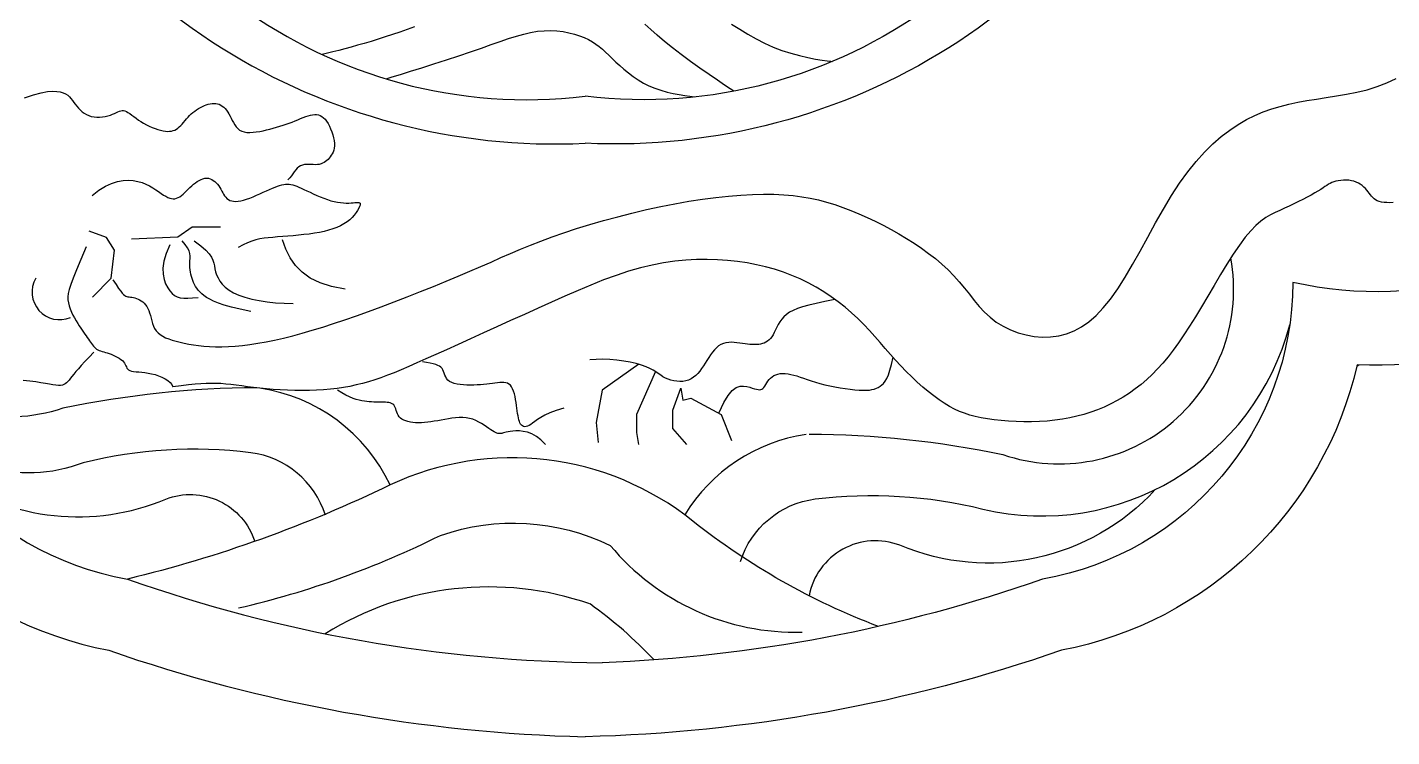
# Model space of a CAD drawing. Header units: millimetres. Extents: x -159346 to -157016, y -80163 to -78851.
# Drawn here: x -157272.36 to -157240.61, y -79042.22 to -79025.7 of the extents above; entities that cross this region are included whole.
import ezdxf

# ---------------------------------------------------------------- set-up
doc = ezdxf.new("R2010")
doc.units = ezdxf.units.MM
doc.header["$LTSCALE"] = 2
doc.header["$MEASUREMENT"] = 0
for name, color, linetype in [('3', 3, 'CONTINUOUS'), ('4', 4, 'CONTINUOUS'), ('7', 7, 'CONTINUOUS')]:
    doc.layers.add(name, color=color, linetype=linetype)

msp = doc.modelspace()

# ---------------------------------------------------------------- linework, layer by layer
at = {"layer": '3', "color": 0}
for points in [[(-157275.409, -79002.182, 0.275708), (-157282.879, -79002.257, 0.756539), (-157279.634, -79010.926, 0.543413), (-157273.522, -79019.519, 0.313806), (-157259.384, -79028.403, 0.30761)], [(-157243.358, -79002.182, -0.275708), (-157235.888, -79002.257, -0.756539), (-157239.133, -79010.926, -0.543413), (-157245.245, -79019.519, -0.313806), (-157259.384, -79028.403, -0.30761)], [(-157274.741, -79004.074, 0.277072), (-157282.018, -79003.536, 0.673636), (-157278.072, -79010.234, 0.639973), (-157271.891, -79018.235, 0.390981), (-157259.384, -79027.309, 0.387014)], [(-157244.026, -79004.074, -0.277072), (-157236.749, -79003.536, -0.673636), (-157240.695, -79010.234, -0.639973), (-157246.876, -79018.235, -0.390981), (-157259.384, -79027.309, -0.387014)], [(-157254.17, -79035.174, -0.050847), (-157249.659, -79035.651, 0.572434), (-157244.359, -79031.076)], [(-157255.768, -79038.139, -0.291123), (-157254.03, -79036.684, -0.091412), (-157250.129, -79036.918, 0.407686), (-157242.985, -79032.626)], [(-157267.025, -79034.096, 0.050847), (-157271.535, -79034.573, -0.296289), (-157275.577, -79033.54)], [(-157265.426, -79037.061, 0.291123), (-157267.165, -79035.606, 0.091412), (-157271.065, -79035.841, -0.339598), (-157275.177, -79034.635)], [(-157252.555, -79039.652, -0.077262), (-157256.873, -79037.202, 0.28564), (-157263.922, -79036.357, -0.05355), (-157270.029, -79038.549)], [(-157274.199, -79036.156, 0.257104), (-157269.139, -79036.686, -0.431039), (-157267.071, -79037.671)], [(-157246.116, -79036.465, -0.31715), (-157252.056, -79037.763, 0.46795), (-157254.172, -79038.937)], [(-157267.447, -79039.221, 0.05881), (-157262.747, -79037.531, -0.19929), (-157258.8, -79037.765, 0.229869), (-157254.335, -79039.784, 0.229869)]]:
    msp.add_lwpolyline(points, format="xyb", dxfattribs=at)
for points in [[(-157263.355, -79025.689), (-157263.527, -79025.753), (-157263.698, -79025.815), (-157263.868, -79025.873), (-157264.035, -79025.928), (-157264.2, -79025.981), (-157264.363, -79026.03), (-157264.522, -79026.077), (-157264.678, -79026.121), (-157264.829, -79026.163), (-157264.976, -79026.202), (-157265.117, -79026.239), (-157265.252, -79026.273), (-157265.381, -79026.306), (-157265.502, -79026.336)], [(-157264.015, -79026.901), (-157263.875, -79026.859), (-157263.683, -79026.799), (-157263.45, -79026.727), (-157263.186, -79026.644), (-157262.903, -79026.555), (-157262.611, -79026.461), (-157262.323, -79026.367), (-157262.048, -79026.274), (-157261.797, -79026.187), (-157261.567, -79026.105), (-157261.357, -79026.031), (-157261.163, -79025.965), (-157260.983, -79025.907), (-157260.813, -79025.859), (-157260.651, -79025.822), (-157260.493, -79025.796), (-157260.339, -79025.782), (-157260.187, -79025.78), (-157260.039, -79025.787), (-157259.897, -79025.804), (-157259.761, -79025.829), (-157259.633, -79025.861), (-157259.513, -79025.899), (-157259.404, -79025.941), (-157259.305, -79025.988), (-157259.215, -79026.038), (-157259.133, -79026.092), (-157259.055, -79026.151), (-157258.98, -79026.213), (-157258.905, -79026.281), (-157258.829, -79026.353), (-157258.75, -79026.429), (-157258.666, -79026.511), (-157258.575, -79026.595), (-157258.479, -79026.681), (-157258.376, -79026.766), (-157258.267, -79026.849), (-157258.151, -79026.928), (-157258.028, -79027.001), (-157257.898, -79027.066), (-157257.761, -79027.122), (-157257.62, -79027.169), (-157257.477, -79027.209), (-157257.335, -79027.241), (-157257.197, -79027.268), (-157257.066, -79027.29), (-157256.945, -79027.308), (-157256.837, -79027.323)], [(-157255.924, -79027.189), (-157256.008, -79027.134), (-157256.138, -79027.047), (-157256.305, -79026.935), (-157256.499, -79026.802), (-157256.71, -79026.655), (-157256.929, -79026.499), (-157257.145, -79026.339), (-157257.35, -79026.182), (-157257.536, -79026.031), (-157257.703, -79025.888), (-157257.856, -79025.753), (-157257.997, -79025.626)], [(-157255.973, -79025.629), (-157255.785, -79025.749), (-157255.594, -79025.864), (-157255.401, -79025.972), (-157255.205, -79026.072), (-157255.005, -79026.162), (-157254.802, -79026.241), (-157254.595, -79026.308), (-157254.391, -79026.363), (-157254.198, -79026.407), (-157254.021, -79026.442), (-157253.869, -79026.467), (-157253.749, -79026.484), (-157253.667, -79026.494), (-157253.632, -79026.498)], [(-157272.432, -79027.341), (-157272.22, -79027.273), (-157272.043, -79027.228), (-157271.897, -79027.201), (-157271.777, -79027.191), (-157271.678, -79027.194), (-157271.597, -79027.207), (-157271.529, -79027.227), (-157271.472, -79027.254), (-157271.424, -79027.286), (-157271.383, -79027.323), (-157271.347, -79027.363), (-157271.313, -79027.405), (-157271.281, -79027.45), (-157271.248, -79027.495), (-157271.213, -79027.54), (-157271.174, -79027.585), (-157271.132, -79027.627), (-157271.088, -79027.667), (-157271.039, -79027.703), (-157270.988, -79027.734), (-157270.933, -79027.759), (-157270.874, -79027.778), (-157270.811, -79027.79), (-157270.747, -79027.794), (-157270.681, -79027.793), (-157270.615, -79027.787), (-157270.55, -79027.776), (-157270.488, -79027.762), (-157270.43, -79027.746), (-157270.378, -79027.728), (-157270.332, -79027.708), (-157270.291, -79027.689), (-157270.255, -79027.672), (-157270.221, -79027.657), (-157270.19, -79027.646), (-157270.159, -79027.639), (-157270.128, -79027.639), (-157270.095, -79027.647), (-157270.059, -79027.662), (-157270.021, -79027.685), (-157269.979, -79027.713), (-157269.934, -79027.746), (-157269.886, -79027.783), (-157269.834, -79027.821), (-157269.779, -79027.861), (-157269.72, -79027.899), (-157269.658, -79027.936), (-157269.593, -79027.971), (-157269.526, -79028.003), (-157269.459, -79028.032), (-157269.392, -79028.058), (-157269.326, -79028.08), (-157269.263, -79028.098), (-157269.204, -79028.112), (-157269.15, -79028.121), (-157269.099, -79028.125), (-157269.053, -79028.124), (-157269.01, -79028.119), (-157268.969, -79028.109), (-157268.931, -79028.095), (-157268.895, -79028.075), (-157268.86, -79028.051), (-157268.827, -79028.022), (-157268.793, -79027.99), (-157268.761, -79027.954), (-157268.728, -79027.916), (-157268.694, -79027.876), (-157268.66, -79027.836), (-157268.624, -79027.797), (-157268.587, -79027.758), (-157268.548, -79027.721), (-157268.508, -79027.686), (-157268.466, -79027.653), (-157268.423, -79027.623), (-157268.379, -79027.594), (-157268.334, -79027.569), (-157268.289, -79027.546), (-157268.243, -79027.525), (-157268.198, -79027.508), (-157268.152, -79027.494), (-157268.108, -79027.483), (-157268.064, -79027.476), (-157268.02, -79027.474), (-157267.979, -79027.476), (-157267.938, -79027.483), (-157267.899, -79027.495), (-157267.862, -79027.513), (-157267.827, -79027.536), (-157267.793, -79027.565), (-157267.761, -79027.597), (-157267.731, -79027.635), (-157267.701, -79027.676), (-157267.673, -79027.72), (-157267.646, -79027.768), (-157267.62, -79027.818), (-157267.594, -79027.87), (-157267.566, -79027.922), (-157267.536, -79027.971), (-157267.503, -79028.018), (-157267.466, -79028.059), (-157267.423, -79028.094), (-157267.373, -79028.122), (-157267.316, -79028.14), (-157267.253, -79028.15), (-157267.184, -79028.152), (-157267.111, -79028.148), (-157267.035, -79028.139), (-157266.956, -79028.126), (-157266.876, -79028.11), (-157266.796, -79028.091), (-157266.717, -79028.072), (-157266.639, -79028.052), (-157266.562, -79028.03), (-157266.486, -79028.008), (-157266.412, -79027.985), (-157266.34, -79027.961), (-157266.269, -79027.936), (-157266.199, -79027.909), (-157266.132, -79027.883), (-157266.067, -79027.856), (-157266.004, -79027.829), (-157265.943, -79027.805), (-157265.884, -79027.782), (-157265.828, -79027.763), (-157265.775, -79027.748), (-157265.724, -79027.738), (-157265.676, -79027.733), (-157265.631, -79027.734), (-157265.588, -79027.742), (-157265.547, -79027.757), (-157265.508, -79027.778), (-157265.471, -79027.807), (-157265.435, -79027.844), (-157265.4, -79027.889), (-157265.366, -79027.942), (-157265.335, -79028.002), (-157265.305, -79028.067), (-157265.279, -79028.136), (-157265.256, -79028.205), (-157265.238, -79028.274), (-157265.225, -79028.342), (-157265.218, -79028.405), (-157265.217, -79028.463), (-157265.223, -79028.515), (-157265.233, -79028.563), (-157265.248, -79028.607), (-157265.267, -79028.647), (-157265.289, -79028.683), (-157265.313, -79028.717), (-157265.339, -79028.748), (-157265.366, -79028.778), (-157265.395, -79028.805), (-157265.425, -79028.829), (-157265.457, -79028.851), (-157265.491, -79028.869), (-157265.529, -79028.883), (-157265.569, -79028.894), (-157265.613, -79028.9), (-157265.66, -79028.902), (-157265.71, -79028.9), (-157265.761, -79028.898), (-157265.814, -79028.896), (-157265.865, -79028.896), (-157265.916, -79028.899), (-157265.963, -79028.909), (-157266.007, -79028.925), (-157266.047, -79028.95), (-157266.083, -79028.983), (-157266.117, -79029.022), (-157266.15, -79029.065), (-157266.184, -79029.111), (-157266.219, -79029.159), (-157266.258, -79029.207), (-157266.301, -79029.254)], [(-157270.373, -79031.583), (-157270.298, -79031.694), (-157270.239, -79031.78), (-157270.191, -79031.845), (-157270.153, -79031.892), (-157270.123, -79031.925), (-157270.097, -79031.946), (-157270.073, -79031.96), (-157270.049, -79031.968), (-157270.022, -79031.974), (-157269.993, -79031.979), (-157269.962, -79031.984), (-157269.929, -79031.989), (-157269.895, -79031.996), (-157269.859, -79032.004), (-157269.823, -79032.015), (-157269.786, -79032.029), (-157269.75, -79032.047), (-157269.714, -79032.069), (-157269.678, -79032.096), (-157269.645, -79032.127), (-157269.613, -79032.162), (-157269.584, -79032.202), (-157269.558, -79032.247), (-157269.536, -79032.297), (-157269.517, -79032.352), (-157269.5, -79032.411), (-157269.485, -79032.472), (-157269.469, -79032.535), (-157269.45, -79032.597), (-157269.428, -79032.657), (-157269.4, -79032.714), (-157269.365, -79032.767), (-157269.322, -79032.815), (-157269.27, -79032.857), (-157269.211, -79032.895), (-157269.144, -79032.929), (-157269.07, -79032.959), (-157268.989, -79032.987), (-157268.902, -79033.012), (-157268.809, -79033.036), (-157268.71, -79033.058), (-157268.605, -79033.079), (-157268.493, -79033.097), (-157268.376, -79033.113), (-157268.252, -79033.125), (-157268.121, -79033.134), (-157267.983, -79033.139), (-157267.838, -79033.14), (-157267.685, -79033.135), (-157267.525, -79033.124), (-157267.357, -79033.109), (-157267.182, -79033.087), (-157266.999, -79033.059), (-157266.808, -79033.025), (-157266.609, -79032.985), (-157266.402, -79032.938), (-157266.187, -79032.884), (-157265.964, -79032.824), (-157265.732, -79032.756), (-157265.49, -79032.682), (-157265.239, -79032.601), (-157264.978, -79032.512), (-157264.706, -79032.418), (-157264.423, -79032.316), (-157264.129, -79032.207), (-157263.828, -79032.093), (-157263.522, -79031.976), (-157263.217, -79031.856), (-157262.914, -79031.735), (-157262.619, -79031.615), (-157262.335, -79031.497), (-157262.065, -79031.382), (-157261.812, -79031.272), (-157261.573, -79031.167), (-157261.343, -79031.065), (-157261.116, -79030.966), (-157260.889, -79030.869), (-157260.655, -79030.774), (-157260.412, -79030.678), (-157260.153, -79030.583), (-157259.876, -79030.486), (-157259.581, -79030.39), (-157259.272, -79030.294), (-157258.953, -79030.201), (-157258.625, -79030.112), (-157258.293, -79030.027), (-157257.958, -79029.947), (-157257.624, -79029.875), (-157257.294, -79029.81), (-157256.97, -79029.754), (-157256.653, -79029.705), (-157256.344, -79029.665), (-157256.046, -79029.633), (-157255.76, -79029.61), (-157255.487, -79029.595), (-157255.23, -79029.588), (-157254.988, -79029.59), (-157254.761, -79029.6), (-157254.545, -79029.619), (-157254.34, -79029.646), (-157254.143, -79029.68), (-157253.951, -79029.723), (-157253.763, -79029.773), (-157253.575, -79029.83), (-157253.388, -79029.895), (-157253.199, -79029.967), (-157253.011, -79030.045), (-157252.822, -79030.129), (-157252.635, -79030.218), (-157252.449, -79030.312), (-157252.265, -79030.411), (-157252.083, -79030.514), (-157251.903, -79030.621), (-157251.728, -79030.732), (-157251.557, -79030.847), (-157251.391, -79030.966), (-157251.232, -79031.089), (-157251.08, -79031.217), (-157250.936, -79031.35), (-157250.801, -79031.487), (-157250.676, -79031.629), (-157250.557, -79031.773), (-157250.442, -79031.918), (-157250.328, -79032.061), (-157250.211, -79032.2), (-157250.089, -79032.331), (-157249.958, -79032.454), (-157249.815, -79032.565), (-157249.658, -79032.663), (-157249.488, -79032.746), (-157249.309, -79032.814), (-157249.123, -79032.865), (-157248.933, -79032.898), (-157248.741, -79032.914), (-157248.55, -79032.909), (-157248.362, -79032.885), (-157248.18, -79032.839), (-157248.003, -79032.77), (-157247.831, -79032.678), (-157247.661, -79032.559), (-157247.493, -79032.412), (-157247.326, -79032.237), (-157247.158, -79032.031), (-157246.989, -79031.793), (-157246.818, -79031.523), (-157246.644, -79031.227), (-157246.468, -79030.912), (-157246.29, -79030.587), (-157246.108, -79030.258), (-157245.925, -79029.934), (-157245.739, -79029.622), (-157245.55, -79029.33), (-157245.359, -79029.064), (-157245.166, -79028.824), (-157244.971, -79028.608), (-157244.775, -79028.416), (-157244.579, -79028.246), (-157244.382, -79028.096), (-157244.186, -79027.965), (-157243.991, -79027.852), (-157243.796, -79027.755), (-157243.602, -79027.672), (-157243.406, -79027.602), (-157243.208, -79027.543), (-157243.006, -79027.492), (-157242.799, -79027.448), (-157242.585, -79027.409), (-157242.365, -79027.373), (-157242.136, -79027.338), (-157241.901, -79027.302), (-157241.663, -79027.261), (-157241.423, -79027.213), (-157241.186, -79027.155), (-157240.953, -79027.084), (-157240.728, -79026.998), (-157240.512, -79026.894)], [(-157270.854, -79029.618), (-157270.697, -79029.496), (-157270.547, -79029.404), (-157270.403, -79029.336), (-157270.265, -79029.292), (-157270.135, -79029.268), (-157270.013, -79029.262), (-157269.898, -79029.269), (-157269.791, -79029.289), (-157269.693, -79029.318), (-157269.603, -79029.354), (-157269.52, -79029.395), (-157269.443, -79029.439), (-157269.373, -79029.484), (-157269.309, -79029.529), (-157269.249, -79029.57), (-157269.194, -79029.608), (-157269.143, -79029.638), (-157269.095, -79029.662), (-157269.05, -79029.68), (-157269.007, -79029.691), (-157268.966, -79029.695), (-157268.927, -79029.693), (-157268.888, -79029.684), (-157268.85, -79029.668), (-157268.812, -79029.646), (-157268.774, -79029.618), (-157268.736, -79029.586), (-157268.697, -79029.551), (-157268.658, -79029.513), (-157268.618, -79029.473), (-157268.578, -79029.434), (-157268.537, -79029.395), (-157268.494, -79029.358), (-157268.452, -79029.324), (-157268.408, -79029.293), (-157268.365, -79029.266), (-157268.321, -79029.244), (-157268.278, -79029.228), (-157268.235, -79029.217), (-157268.193, -79029.213), (-157268.151, -79029.217), (-157268.111, -79029.228), (-157268.073, -79029.244), (-157268.036, -79029.266), (-157268.001, -79029.293), (-157267.968, -79029.324), (-157267.937, -79029.358), (-157267.909, -79029.395), (-157267.884, -79029.434), (-157267.861, -79029.474), (-157267.839, -79029.514), (-157267.817, -79029.553), (-157267.795, -79029.591), (-157267.771, -79029.627), (-157267.746, -79029.66), (-157267.717, -79029.688), (-157267.685, -79029.713), (-157267.648, -79029.732), (-157267.608, -79029.746), (-157267.563, -79029.754), (-157267.513, -79029.757), (-157267.458, -79029.754), (-157267.398, -79029.745), (-157267.333, -79029.729), (-157267.262, -79029.707), (-157267.186, -79029.679), (-157267.108, -79029.648), (-157267.029, -79029.614), (-157266.95, -79029.578), (-157266.872, -79029.543), (-157266.796, -79029.508), (-157266.725, -79029.476), (-157266.66, -79029.448), (-157266.599, -79029.423), (-157266.544, -79029.402), (-157266.492, -79029.385), (-157266.443, -79029.372), (-157266.397, -79029.362), (-157266.353, -79029.357), (-157266.311, -79029.355), (-157266.269, -79029.357), (-157266.228, -79029.362), (-157266.185, -79029.372), (-157266.141, -79029.385), (-157266.094, -79029.402), (-157266.043, -79029.423), (-157265.988, -79029.448), (-157265.926, -79029.476), (-157265.859, -79029.508), (-157265.785, -79029.543), (-157265.708, -79029.579), (-157265.628, -79029.615), (-157265.545, -79029.65), (-157265.462, -79029.684), (-157265.38, -79029.714), (-157265.299, -79029.739), (-157265.221, -79029.759), (-157265.146, -79029.774), (-157265.074, -79029.784), (-157265.007, -79029.791), (-157264.943, -79029.794), (-157264.885, -79029.794), (-157264.831, -79029.793), (-157264.783, -79029.789), (-157264.74, -79029.785), (-157264.703, -79029.782), (-157264.673, -79029.78), (-157264.649, -79029.781), (-157264.631, -79029.786), (-157264.621, -79029.797), (-157264.617, -79029.814), (-157264.621, -79029.84), (-157264.632, -79029.875), (-157264.651, -79029.917), (-157264.678, -79029.966), (-157264.712, -79030.018), (-157264.754, -79030.073), (-157264.803, -79030.129), (-157264.86, -79030.183), (-157264.924, -79030.234), (-157264.997, -79030.281), (-157265.076, -79030.324), (-157265.162, -79030.362), (-157265.255, -79030.396), (-157265.353, -79030.426), (-157265.458, -79030.453), (-157265.568, -79030.477), (-157265.683, -79030.497), (-157265.803, -79030.515), (-157265.926, -79030.53), (-157266.051, -79030.543), (-157266.176, -79030.555), (-157266.3, -79030.565), (-157266.421, -79030.574), (-157266.538, -79030.584), (-157266.65, -79030.593), (-157266.755, -79030.603), (-157266.854, -79030.615), (-157266.951, -79030.631), (-157267.046, -79030.653), (-157267.142, -79030.682), (-157267.241, -79030.72), (-157267.344, -79030.769), (-157267.454, -79030.831)], [(-157240.582, -79029.785), (-157240.656, -79029.786), (-157240.725, -79029.785), (-157240.79, -79029.78), (-157240.85, -79029.772), (-157240.903, -79029.759), (-157240.949, -79029.741), (-157240.988, -79029.72), (-157241.023, -79029.694), (-157241.054, -79029.666), (-157241.082, -79029.635), (-157241.109, -79029.601), (-157241.136, -79029.566), (-157241.164, -79029.53), (-157241.194, -79029.493), (-157241.227, -79029.457), (-157241.262, -79029.422), (-157241.301, -79029.388), (-157241.344, -79029.357), (-157241.389, -79029.329), (-157241.439, -79029.306), (-157241.493, -79029.287), (-157241.551, -79029.274), (-157241.611, -79029.265), (-157241.674, -79029.262), (-157241.736, -79029.263), (-157241.798, -79029.268), (-157241.857, -79029.276), (-157241.912, -79029.287), (-157241.962, -79029.301), (-157242.007, -79029.317), (-157242.047, -79029.336), (-157242.085, -79029.357), (-157242.124, -79029.382), (-157242.166, -79029.409), (-157242.212, -79029.441), (-157242.266, -79029.476), (-157242.329, -79029.516), (-157242.403, -79029.56), (-157242.488, -79029.607), (-157242.581, -79029.657), (-157242.68, -79029.709), (-157242.785, -79029.762), (-157242.892, -79029.815), (-157243.002, -79029.867), (-157243.111, -79029.916), (-157243.218, -79029.964), (-157243.325, -79030.013), (-157243.433, -79030.068), (-157243.543, -79030.134), (-157243.655, -79030.214), (-157243.772, -79030.314), (-157243.894, -79030.438), (-157244.023, -79030.591), (-157244.159, -79030.775), (-157244.301, -79030.985), (-157244.448, -79031.216), (-157244.597, -79031.46), (-157244.747, -79031.711), (-157244.896, -79031.963), (-157245.041, -79032.21), (-157245.182, -79032.445), (-157245.317, -79032.662), (-157245.447, -79032.862), (-157245.572, -79033.047), (-157245.695, -79033.217), (-157245.817, -79033.375), (-157245.938, -79033.521), (-157246.06, -79033.657), (-157246.185, -79033.784), (-157246.313, -79033.903), (-157246.445, -79034.016), (-157246.58, -79034.121), (-157246.718, -79034.219), (-157246.86, -79034.31), (-157247.005, -79034.395), (-157247.153, -79034.472), (-157247.305, -79034.543), (-157247.459, -79034.607), (-157247.616, -79034.665), (-157247.777, -79034.716), (-157247.94, -79034.76), (-157248.107, -79034.798), (-157248.277, -79034.829), (-157248.451, -79034.853), (-157248.628, -79034.871), (-157248.809, -79034.883), (-157248.992, -79034.888), (-157249.174, -79034.888), (-157249.355, -79034.882), (-157249.532, -79034.872), (-157249.703, -79034.857), (-157249.868, -79034.839), (-157250.023, -79034.817), (-157250.167, -79034.792), (-157250.303, -79034.763), (-157250.431, -79034.729), (-157250.553, -79034.69), (-157250.672, -79034.644), (-157250.789, -79034.59), (-157250.906, -79034.528), (-157251.025, -79034.457), (-157251.147, -79034.375), (-157251.272, -79034.285), (-157251.399, -79034.185), (-157251.527, -79034.078), (-157251.656, -79033.964), (-157251.784, -79033.844), (-157251.911, -79033.718), (-157252.035, -79033.588), (-157252.158, -79033.455), (-157252.278, -79033.318), (-157252.398, -79033.179), (-157252.519, -79033.04), (-157252.642, -79032.899), (-157252.769, -79032.76), (-157252.9, -79032.621), (-157253.038, -79032.485), (-157253.183, -79032.352), (-157253.334, -79032.222), (-157253.493, -79032.097), (-157253.658, -79031.976), (-157253.829, -79031.862), (-157254.006, -79031.754), (-157254.189, -79031.654), (-157254.377, -79031.562), (-157254.571, -79031.478), (-157254.769, -79031.403), (-157254.973, -79031.337), (-157255.182, -79031.279), (-157255.396, -79031.23), (-157255.615, -79031.189), (-157255.84, -79031.156), (-157256.069, -79031.131), (-157256.304, -79031.115), (-157256.544, -79031.108), (-157256.789, -79031.11), (-157257.039, -79031.124), (-157257.295, -79031.149), (-157257.557, -79031.186), (-157257.824, -79031.238), (-157258.098, -79031.304), (-157258.377, -79031.384), (-157258.661, -79031.479), (-157258.952, -79031.585), (-157259.247, -79031.703), (-157259.548, -79031.828), (-157259.853, -79031.962), (-157260.164, -79032.1), (-157260.479, -79032.242), (-157260.797, -79032.387), (-157261.117, -79032.532), (-157261.434, -79032.676), (-157261.746, -79032.818), (-157262.047, -79032.954), (-157262.336, -79033.085), (-157262.608, -79033.208), (-157262.86, -79033.322), (-157263.089, -79033.425), (-157263.298, -79033.518), (-157263.489, -79033.602), (-157263.665, -79033.677), (-157263.829, -79033.745), (-157263.984, -79033.805), (-157264.133, -79033.86), (-157264.277, -79033.909), (-157264.421, -79033.954), (-157264.565, -79033.994), (-157264.709, -79034.03), (-157264.855, -79034.062), (-157265.003, -79034.089), (-157265.154, -79034.112), (-157265.309, -79034.13), (-157265.468, -79034.144), (-157265.632, -79034.153), (-157265.799, -79034.159), (-157265.969, -79034.16), (-157266.139, -79034.158), (-157266.309, -79034.153), (-157266.477, -79034.145), (-157266.641, -79034.134), (-157266.799, -79034.12), (-157266.952, -79034.105), (-157267.098, -79034.088), (-157267.238, -79034.07), (-157267.373, -79034.052), (-157267.502, -79034.036), (-157267.626, -79034.021), (-157267.745, -79034.008), (-157267.861, -79033.999), (-157267.972, -79033.994), (-157268.084, -79033.992), (-157268.2, -79033.995), (-157268.324, -79034.002), (-157268.459, -79034.014), (-157268.611, -79034.029), (-157268.784, -79034.049), (-157268.98, -79034.073)], [(-157269.937, -79030.629), (-157268.857, -79030.583), (-157268.528, -79030.348), (-157267.87, -79030.348)], [(-157270.849, -79031.986), (-157270.409, -79031.547), (-157270.336, -79030.888), (-157270.519, -79030.595), (-157270.922, -79030.448)], [(-157267.165, -79032.32), (-157267.408, -79032.268), (-157267.611, -79032.218), (-157267.78, -79032.17), (-157267.918, -79032.123), (-157268.029, -79032.078), (-157268.12, -79032.034), (-157268.193, -79031.991), (-157268.253, -79031.948), (-157268.305, -79031.906), (-157268.35, -79031.863), (-157268.388, -79031.821), (-157268.421, -79031.778), (-157268.449, -79031.735), (-157268.473, -79031.691), (-157268.493, -79031.646), (-157268.512, -79031.6), (-157268.529, -79031.552), (-157268.544, -79031.503), (-157268.557, -79031.453), (-157268.568, -79031.402), (-157268.576, -79031.35), (-157268.581, -79031.298), (-157268.584, -79031.246), (-157268.582, -79031.193), (-157268.578, -79031.14), (-157268.574, -79031.086), (-157268.574, -79031.029), (-157268.581, -79030.97), (-157268.6, -79030.906), (-157268.634, -79030.836), (-157268.687, -79030.76), (-157268.763, -79030.676)], [(-157268.481, -79030.676), (-157268.326, -79030.791), (-157268.212, -79030.891), (-157268.131, -79030.979), (-157268.077, -79031.057), (-157268.043, -79031.128), (-157268.023, -79031.195), (-157268.01, -79031.26), (-157267.999, -79031.326), (-157267.983, -79031.395), (-157267.959, -79031.467), (-157267.926, -79031.539), (-157267.883, -79031.612), (-157267.827, -79031.684), (-157267.756, -79031.754), (-157267.669, -79031.82), (-157267.564, -79031.881), (-157267.44, -79031.937), (-157267.298, -79031.987), (-157267.14, -79032.029), (-157266.968, -79032.065), (-157266.784, -79032.094), (-157266.589, -79032.115), (-157266.387, -79032.127), (-157266.178, -79032.132)], [(-157264.965, -79031.801), (-157265.282, -79031.741), (-157265.551, -79031.655), (-157265.778, -79031.543), (-157265.967, -79031.407), (-157266.121, -79031.248), (-157266.246, -79031.067), (-157266.344, -79030.867), (-157266.422, -79030.649)], [(-157270.996, -79030.815), (-157271.12, -79031.112), (-157271.219, -79031.351), (-157271.295, -79031.541), (-157271.351, -79031.689), (-157271.388, -79031.805), (-157271.411, -79031.897), (-157271.419, -79031.974), (-157271.417, -79032.044), (-157271.406, -79032.115), (-157271.388, -79032.187), (-157271.363, -79032.259), (-157271.334, -79032.331), (-157271.301, -79032.401), (-157271.265, -79032.469), (-157271.228, -79032.535), (-157271.191, -79032.596), (-157271.155, -79032.654), (-157271.12, -79032.707), (-157271.087, -79032.756), (-157271.054, -79032.802), (-157271.024, -79032.846), (-157270.994, -79032.886), (-157270.967, -79032.925), (-157270.941, -79032.963), (-157270.916, -79032.999), (-157270.893, -79033.033), (-157270.871, -79033.066), (-157270.848, -79033.097), (-157270.826, -79033.125), (-157270.802, -79033.151), (-157270.778, -79033.174), (-157270.751, -79033.194), (-157270.723, -79033.211), (-157270.692, -79033.225), (-157270.659, -79033.237), (-157270.623, -79033.249), (-157270.585, -79033.259), (-157270.545, -79033.271), (-157270.503, -79033.283), (-157270.458, -79033.298), (-157270.411, -79033.316), (-157270.364, -79033.336), (-157270.316, -79033.358), (-157270.27, -79033.382), (-157270.226, -79033.408), (-157270.186, -79033.435), (-157270.151, -79033.464), (-157270.122, -79033.493), (-157270.1, -79033.523), (-157270.084, -79033.553), (-157270.07, -79033.582), (-157270.058, -79033.61), (-157270.044, -79033.636), (-157270.028, -79033.659), (-157270.005, -79033.679), (-157269.976, -79033.695), (-157269.936, -79033.706), (-157269.889, -79033.715), (-157269.833, -79033.721), (-157269.771, -79033.727), (-157269.702, -79033.733), (-157269.629, -79033.741), (-157269.552, -79033.752), (-157269.472, -79033.768), (-157269.39, -79033.789), (-157269.308, -79033.816), (-157269.23, -79033.847), (-157269.158, -79033.884), (-157269.094, -79033.925), (-157269.042, -79033.971), (-157269.003, -79034.02), (-157268.98, -79034.073)], [(-157269.045, -79030.77), (-157269.131, -79030.971), (-157269.183, -79031.15), (-157269.206, -79031.309), (-157269.203, -79031.45), (-157269.181, -79031.572), (-157269.144, -79031.676), (-157269.097, -79031.765), (-157269.045, -79031.838), (-157268.991, -79031.897), (-157268.935, -79031.943), (-157268.874, -79031.976), (-157268.804, -79031.998), (-157268.723, -79032.01), (-157268.628, -79032.012), (-157268.517, -79032.005), (-157268.387, -79031.991)], [(-157253.575, -79032.037), (-157253.808, -79032.087), (-157254.007, -79032.132), (-157254.177, -79032.174), (-157254.321, -79032.213), (-157254.441, -79032.253), (-157254.542, -79032.294), (-157254.625, -79032.338), (-157254.696, -79032.386), (-157254.755, -79032.44), (-157254.806, -79032.499), (-157254.85, -79032.561), (-157254.888, -79032.624), (-157254.921, -79032.687), (-157254.951, -79032.749), (-157254.98, -79032.807), (-157255.009, -79032.859), (-157255.039, -79032.906), (-157255.071, -79032.946), (-157255.104, -79032.981), (-157255.139, -79033.01), (-157255.176, -79033.034), (-157255.215, -79033.053), (-157255.256, -79033.068), (-157255.299, -79033.079), (-157255.344, -79033.086), (-157255.391, -79033.089), (-157255.441, -79033.09), (-157255.493, -79033.088), (-157255.547, -79033.084), (-157255.603, -79033.079), (-157255.661, -79033.071), (-157255.722, -79033.063), (-157255.784, -79033.054), (-157255.849, -79033.046), (-157255.913, -79033.039), (-157255.978, -79033.036), (-157256.042, -79033.038), (-157256.105, -79033.046), (-157256.166, -79033.062), (-157256.223, -79033.086), (-157256.277, -79033.121), (-157256.328, -79033.164), (-157256.376, -79033.214), (-157256.422, -79033.27), (-157256.466, -79033.331), (-157256.508, -79033.394), (-157256.55, -79033.459), (-157256.591, -79033.525), (-157256.632, -79033.588), (-157256.674, -79033.649), (-157256.717, -79033.707), (-157256.762, -79033.761), (-157256.81, -79033.81), (-157256.861, -79033.852), (-157256.916, -79033.888), (-157256.975, -79033.916), (-157257.039, -79033.935), (-157257.107, -79033.946), (-157257.177, -79033.949), (-157257.248, -79033.945), (-157257.319, -79033.935), (-157257.388, -79033.918), (-157257.454, -79033.896), (-157257.515, -79033.869), (-157257.572, -79033.837), (-157257.625, -79033.802), (-157257.68, -79033.765), (-157257.738, -79033.726), (-157257.803, -79033.685), (-157257.878, -79033.645), (-157257.966, -79033.605), (-157258.071, -79033.568), (-157258.195, -79033.532), (-157258.335, -79033.501), (-157258.486, -79033.474), (-157258.644, -79033.453), (-157258.806, -79033.438), (-157258.967, -79033.432), (-157259.123, -79033.434), (-157259.27, -79033.446)], [(-157270.812, -79033.268), (-157270.927, -79033.384), (-157271.025, -79033.486), (-157271.107, -79033.575), (-157271.176, -79033.652), (-157271.234, -79033.72), (-157271.283, -79033.779), (-157271.324, -79033.83), (-157271.359, -79033.875), (-157271.391, -79033.915), (-157271.42, -79033.95), (-157271.449, -79033.979), (-157271.479, -79034.003), (-157271.511, -79034.022), (-157271.548, -79034.035), (-157271.59, -79034.042), (-157271.64, -79034.043), (-157271.699, -79034.037), (-157271.767, -79034.027), (-157271.847, -79034.013), (-157271.94, -79033.996), (-157272.046, -79033.978), (-157272.168, -79033.959), (-157272.306, -79033.942), (-157272.462, -79033.927)], [(-157259.881, -79034.573), (-157260.058, -79034.627), (-157260.203, -79034.681), (-157260.322, -79034.735), (-157260.417, -79034.788), (-157260.494, -79034.837), (-157260.555, -79034.882), (-157260.605, -79034.921), (-157260.648, -79034.952), (-157260.688, -79034.976), (-157260.725, -79034.992), (-157260.758, -79035), (-157260.789, -79035.001), (-157260.817, -79034.995), (-157260.842, -79034.983), (-157260.864, -79034.965), (-157260.883, -79034.941), (-157260.9, -79034.912), (-157260.913, -79034.878), (-157260.925, -79034.839), (-157260.935, -79034.795), (-157260.944, -79034.746), (-157260.953, -79034.693), (-157260.961, -79034.635), (-157260.969, -79034.573), (-157260.979, -79034.507), (-157260.989, -79034.438), (-157261.001, -79034.368), (-157261.014, -79034.299), (-157261.03, -79034.233), (-157261.049, -79034.172), (-157261.07, -79034.118), (-157261.095, -79034.072), (-157261.123, -79034.036), (-157261.155, -79034.009), (-157261.191, -79033.99), (-157261.23, -79033.978), (-157261.273, -79033.972), (-157261.319, -79033.971), (-157261.37, -79033.973), (-157261.424, -79033.978), (-157261.481, -79033.985), (-157261.542, -79033.992), (-157261.607, -79034), (-157261.674, -79034.009), (-157261.745, -79034.016), (-157261.818, -79034.023), (-157261.894, -79034.029), (-157261.972, -79034.033), (-157262.052, -79034.035), (-157262.133, -79034.034), (-157262.212, -79034.03), (-157262.289, -79034.022), (-157262.362, -79034.011), (-157262.428, -79033.995), (-157262.487, -79033.974), (-157262.536, -79033.947), (-157262.575, -79033.915), (-157262.605, -79033.879), (-157262.628, -79033.839), (-157262.646, -79033.798), (-157262.662, -79033.757), (-157262.676, -79033.717), (-157262.692, -79033.679), (-157262.712, -79033.646), (-157262.737, -79033.618), (-157262.769, -79033.594), (-157262.809, -79033.574), (-157262.858, -79033.556), (-157262.917, -79033.54), (-157262.988, -79033.525), (-157263.072, -79033.51), (-157263.17, -79033.493)], [(-157258.135, -79033.549), (-157258.988, -79034.15), (-157259.129, -79034.902), (-157259.082, -79035.371)], [(-157256.262, -79034.667), (-157256.158, -79034.438), (-157256.056, -79034.272), (-157255.958, -79034.16), (-157255.865, -79034.092), (-157255.777, -79034.06), (-157255.696, -79034.055), (-157255.621, -79034.066), (-157255.553, -79034.084), (-157255.494, -79034.102), (-157255.443, -79034.117), (-157255.398, -79034.129), (-157255.359, -79034.137), (-157255.325, -79034.14), (-157255.295, -79034.137), (-157255.268, -79034.128), (-157255.244, -79034.111), (-157255.221, -79034.087), (-157255.199, -79034.056), (-157255.176, -79034.021), (-157255.153, -79033.983), (-157255.128, -79033.944), (-157255.1, -79033.906), (-157255.068, -79033.869), (-157255.033, -79033.837), (-157254.992, -79033.811), (-157254.946, -79033.79), (-157254.897, -79033.775), (-157254.843, -79033.766), (-157254.785, -79033.762), (-157254.724, -79033.764), (-157254.66, -79033.771), (-157254.594, -79033.783), (-157254.525, -79033.8), (-157254.453, -79033.821), (-157254.378, -79033.846), (-157254.298, -79033.874), (-157254.213, -79033.903), (-157254.123, -79033.933), (-157254.025, -79033.964), (-157253.92, -79033.994), (-157253.808, -79034.023), (-157253.69, -79034.049), (-157253.569, -79034.074), (-157253.447, -79034.096), (-157253.328, -79034.115), (-157253.212, -79034.13), (-157253.103, -79034.142), (-157253.004, -79034.15), (-157252.916, -79034.154), (-157252.838, -79034.153), (-157252.769, -79034.148), (-157252.708, -79034.139), (-157252.654, -79034.126), (-157252.605, -79034.108), (-157252.56, -79034.086), (-157252.518, -79034.06), (-157252.478, -79034.03), (-157252.439, -79033.992), (-157252.401, -79033.942), (-157252.363, -79033.876), (-157252.327, -79033.792), (-157252.29, -79033.685), (-157252.254, -79033.55), (-157252.218, -79033.386)], [(-157257.747, -79033.72), (-157258.189, -79034.714), (-157258.189, -79035.136), (-157258.142, -79035.418)], [(-157260.304, -79035.418), (-157260.41, -79035.31), (-157260.517, -79035.228), (-157260.623, -79035.17), (-157260.725, -79035.132), (-157260.823, -79035.111), (-157260.913, -79035.101), (-157260.995, -79035.101), (-157261.067, -79035.105), (-157261.128, -79035.112), (-157261.177, -79035.119), (-157261.218, -79035.127), (-157261.252, -79035.135), (-157261.28, -79035.143), (-157261.304, -79035.15), (-157261.325, -79035.156), (-157261.345, -79035.16), (-157261.366, -79035.162), (-157261.389, -79035.161), (-157261.413, -79035.157), (-157261.439, -79035.149), (-157261.469, -79035.137), (-157261.502, -79035.121), (-157261.539, -79035.1), (-157261.58, -79035.074), (-157261.627, -79035.042), (-157261.678, -79035.006), (-157261.734, -79034.968), (-157261.795, -79034.929), (-157261.859, -79034.892), (-157261.927, -79034.858), (-157261.999, -79034.829), (-157262.074, -79034.808), (-157262.152, -79034.794), (-157262.232, -79034.789), (-157262.314, -79034.789), (-157262.397, -79034.795), (-157262.481, -79034.805), (-157262.565, -79034.818), (-157262.649, -79034.832), (-157262.732, -79034.847), (-157262.813, -79034.861), (-157262.893, -79034.874), (-157262.971, -79034.886), (-157263.047, -79034.896), (-157263.121, -79034.903), (-157263.192, -79034.908), (-157263.261, -79034.911), (-157263.327, -79034.909), (-157263.39, -79034.905), (-157263.45, -79034.896), (-157263.506, -79034.884), (-157263.557, -79034.868), (-157263.604, -79034.849), (-157263.645, -79034.826), (-157263.681, -79034.799), (-157263.711, -79034.769), (-157263.734, -79034.735), (-157263.752, -79034.698), (-157263.767, -79034.661), (-157263.779, -79034.623), (-157263.791, -79034.586), (-157263.803, -79034.552), (-157263.818, -79034.521), (-157263.836, -79034.495), (-157263.859, -79034.474), (-157263.887, -79034.459), (-157263.918, -79034.447), (-157263.954, -79034.44), (-157263.992, -79034.435), (-157264.032, -79034.433), (-157264.074, -79034.432), (-157264.118, -79034.432), (-157264.162, -79034.432), (-157264.208, -79034.432), (-157264.255, -79034.431), (-157264.303, -79034.429), (-157264.353, -79034.426), (-157264.405, -79034.422), (-157264.46, -79034.416), (-157264.517, -79034.409), (-157264.578, -79034.399), (-157264.642, -79034.385), (-157264.71, -79034.366), (-157264.784, -79034.341), (-157264.863, -79034.308), (-157264.949, -79034.267), (-157265.043, -79034.215), (-157265.144, -79034.15)], [(-157257.014, -79035.418), (-157257.343, -79035.042), (-157257.343, -79034.62), (-157257.155, -79034.104), (-157257.108, -79034.385), (-157256.92, -79034.338), (-157256.215, -79034.714), (-157255.98, -79035.324)]]:
    msp.add_lwpolyline(points, dxfattribs=at)
for centre, radius, start, end in [((-157271.608, -79031.866), 0.645, 150.3223, 292.4308), ((-157259.384, -78999.26), 38.741, 297.6142, 297.6942), ((-157267.545, -79038.067), 4.006, 25.2619, 81.481), ((-157253.649, -79039.144), 4.006, 98.519, 148.5305), ((-157261.621, -79045.943), 7.21, 70.9707, 121.8855), ((-157265.038, -79047.218), 9.937, 43.0804, 54.5124)]:
    msp.add_arc(centre, radius, start, end, dxfattribs=at)
at = {"layer": '4', "color": 0}
for points in [[(-157284.251, -79008.442, 0.728414), (-157287.846, -79021.45, 0.481914), (-157277.347, -79033.561, 0.298157), (-157270.467, -79040.207, 0.077727), (-157259.384, -79042.219)], [(-157234.516, -79008.442, -0.728414), (-157230.921, -79021.45, -0.481914), (-157241.42, -79033.561, -0.298157), (-157248.3, -79040.207, -0.077727), (-157259.384, -79042.219)]]:
    msp.add_lwpolyline(points, format="xyb", dxfattribs=at)
msp.add_arc((-157259.384, -78999.26), 39.596, 314.4676, 225.5324, dxfattribs=at)
at = {"layer": '7', "color": 0}
for points in [[(-157282.858, -79010.024, 0.898977), (-157285.848, -79020.559, 0.588405), (-157275.853, -79031.641, 0.364297), (-157270.029, -79038.549, 0.082934), (-157258.987, -79040.496, 0.075496)], [(-157235.909, -79010.024, -0.898977), (-157232.919, -79020.559, -0.588405), (-157242.914, -79031.641, -0.364297), (-157248.738, -79038.549, -0.075496), (-157258.987, -79040.496, -0.075496)]]:
    msp.add_lwpolyline(points, format="xyb", dxfattribs=at)

doc.saveas('drawing.dxf')
